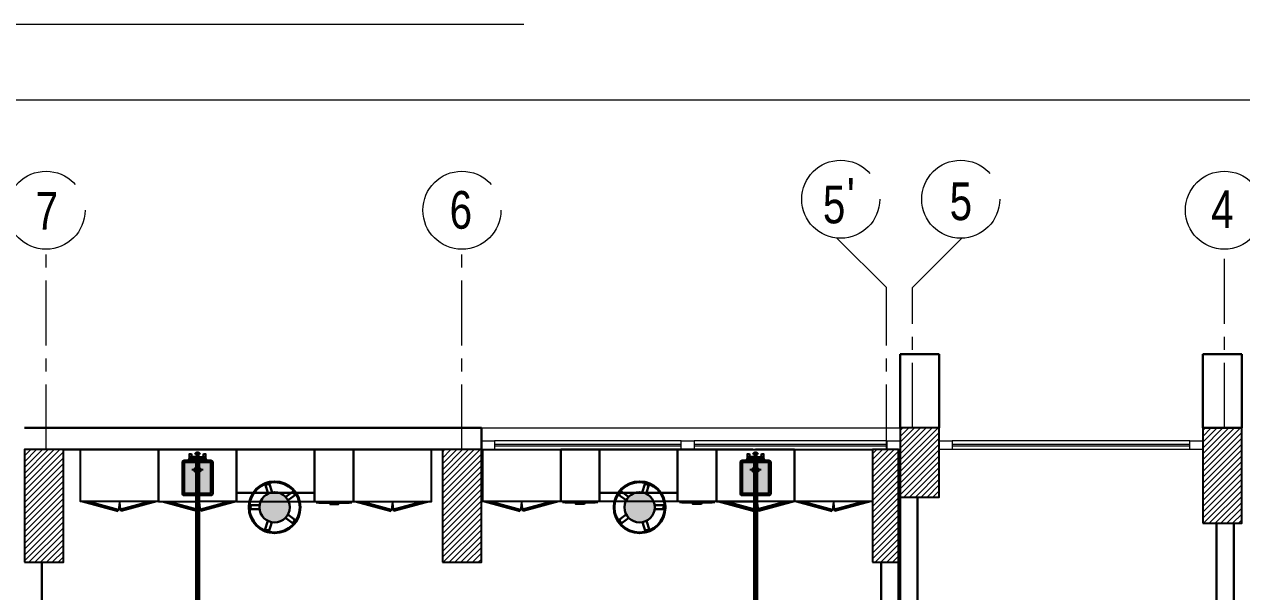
# Model space of a CAD drawing. Extents: x 800 to 995, y 398 to 804.
# Drawn here: x 887.95 to 902, y 762.69 to 769.24 of the extents above; entities that cross this region are included whole.
import ezdxf

# ---------------------------------------------------------------- set-up
doc = ezdxf.new("R2010")
doc.units = 0
doc.header["$MEASUREMENT"] = 0
for name, pattern in [('ACAD_ISO02W100', [15, 12, -3]), ('CENTERX2', [4, 2.5, -0.5, 0.5, -0.5]), ('DASHED', [19.05, 12.7, -6.35])]:
    doc.linetypes.add(name, pattern=pattern)
doc.layers.get('0').update_dxf_attribs({"color": 252, "linetype": 'CONTINUOUS', "lineweight": 30})
doc.layers.add('-FUR', color=252, linetype='CONTINUOUS')
doc.layers.add('SAN', color=2, linetype='CONTINUOUS')
for name, color, linetype, lineweight in [('axis', 1, 'CENTERX2', 5), ('Column', 6, 'CONTINUOUS', 25), ('elev', 90, 'CONTINUOUS', 9), ('Elevation', 150, 'CONTINUOUS', 18), ('hatch', 252, 'CONTINUOUS', 9), ('P-C-WATER', 5, 'CONTINUOUS', 70), ('txt in circle', 11, 'CONTINUOUS', 13), ('UG-BORDER', 20, 'CONTINUOUS', 80), ('UG-Khartosha', 11, 'CONTINUOUS', 20), ('Wall', 252, 'CONTINUOUS', 30), ('WINDOW', 252, 'CONTINUOUS', 5)]:
    doc.layers.add(name, color=color, linetype=linetype, lineweight=lineweight)
doc.styles.add('SOSA2', font='SOSA.shx', dxfattribs={"width": 0.8})
pattern_1 = [(45, (1093.753867, 427.209505), (-0.0336759605, 0.0336759605), [])]

# ---------------------------------------------------------------- blocks, each defined once
blk = doc.blocks.new('YY5Y5')
at = {"layer": 'SAN', "color": 1}
for p, q in [((434.2, 537.6), (433.7, 538)), ((434.2, 536.1), (433.7, 535.7)), ((433.8, 542), (433.8, 538.6)), ((435.7, 542.4), (434.2, 542.4)), ((435.6, 537.6), (436, 538)), ((435.6, 536.1), (436, 535.7)), ((435.7, 540.6), (435.7, 542.4)), ((446.2, 539.6), (436.7, 539.6)), ((436.7, 537.6), (438.2, 537.6)), ((440.5, 535.4), (440.5, 528.7)), ((442.4, 528.7), (442.4, 535.4)), ((443, 539.6), (446.2, 539.6)), ((444.7, 537.6), (446.2, 537.6)), ((447.3, 537.6), (446.9, 538)), ((447.3, 536.1), (446.9, 535.7)), ((447.2, 542.4), (447.2, 540.6)), ((448.7, 542.4), (447.2, 542.4)), ((448.7, 537.6), (449.2, 538)), ((448.7, 536.1), (449.2, 535.7)), ((449.1, 538.6), (449.1, 542)), ((440.9, 528.4), (442, 528.4))]:
    blk.add_line(p, q, dxfattribs=at)
at = {"layer": 'SAN', "color": 1, "linetype": 'Continuous'}
blk.add_line((439.2, 539.6), (439.9, 539.6), dxfattribs=at)
at = {"layer": 'SAN', "color": 2, "linetype": 'DASHED'}
for points in [[(436.1, 527), (446.8, 527)], [(441.4, 532.4), (441.4, 521.6)]]:
    blk.add_lwpolyline(points, dxfattribs=at)
at = {"layer": 'SAN', "color": 1}
for centre, radius in [((434.9, 536.9), 2), ((434.9, 536.9), 1), ((434.9, 536.9), 0.8), ((448, 536.9), 2), ((448, 536.9), 1), ((448, 536.9), 0.8)]:
    blk.add_circle(centre, radius, dxfattribs=at)
for centre, radius, start, end in [((434.2, 542), 0.375, 90, 180), ((436.7, 540.6), 1, 180, 270), ((438.2, 535.4), 2.25, 0, 90), ((444.7, 535.4), 2.25, 90, 180), ((446.2, 540.6), 1, 270, 0), ((448.7, 542), 0.375, 0, 90), ((441.4, 527), 2.86, 109.4319, 70.5681), ((441.4, 527), 2.08, 117.2765, 62.7235), ((440.9, 528.7), 0.375, 180, 270), ((442, 528.7), 0.375, 270, 360)]:
    blk.add_arc(centre, radius, start, end, dxfattribs=at)
blk = doc.blocks.new('fd')
at = {"layer": '-FUR'}
h = blk.add_hatch(color=254, dxfattribs=at)
h.paths.add_polyline_path([(1322.664, 576.699), (1322.354, 576.699), (1322.354, 577.059), (1322.664, 577.059)], flags=16)
edge = h.paths.add_edge_path()
edge.add_line((1322.664, 576.679), (1322.354, 576.679))
edge.add_arc((1322.354, 576.699), 0.02, 180, 270, ccw=False)
edge.add_line((1322.334, 576.699), (1322.334, 577.059))
edge.add_arc((1322.354, 577.059), 0.02, 90, 180, ccw=False)
edge.add_line((1322.354, 577.079), (1322.664, 577.079))
edge.add_arc((1322.664, 577.059), 0.02, 0, 90, ccw=False)
edge.add_line((1322.684, 577.059), (1322.684, 576.699))
edge.add_arc((1322.664, 576.699), 0.02, -90, 0, ccw=False)
blk.add_hatch(color=253, dxfattribs=at).paths.add_polyline_path([(1322.664, 577.059), (1322.664, 576.699), (1322.354, 576.699), (1322.354, 577.059)])
h = blk.add_hatch(color=251, dxfattribs=at)
h.paths.add_polyline_path([(1322.634, 577.029), (1322.664, 577.059), (1322.664, 576.699), (1322.634, 576.729)])
h.paths.add_polyline_path([(1322.634, 576.729), (1322.664, 576.699), (1322.354, 576.699), (1322.384, 576.729)])
h = blk.add_hatch(color=252, dxfattribs=at)
h.paths.add_polyline_path([(1322.384, 577.029), (1322.354, 577.059), (1322.664, 577.059), (1322.634, 577.029)])
h.paths.add_polyline_path([(1322.384, 576.729), (1322.354, 576.699), (1322.354, 577.059), (1322.384, 577.029)])
for p, q in [((1322.478, 577.206), (1322.06, 577.206)), ((1322.478, 577.206), (1322.96, 577.206)), ((1322.06, 576.606), (1322.51, 576.606)), ((1322.96, 576.606), (1322.51, 576.606))]:
    blk.add_line(p, q, dxfattribs=at)
at = {"layer": '-FUR', "linetype": 'ACAD_ISO02W100'}
for p, q in [((1322.06, 577.206), (1322.51, 577.206)), ((1322.96, 577.206), (1322.51, 577.206)), ((1322.1, 576.606), (1322.513, 576.495)), ((1322.177, 576.606), (1322.518, 576.514)), ((1322.518, 576.514), (1322.513, 576.495)), ((1322.882, 576.606), (1322.541, 576.514)), ((1322.541, 576.514), (1322.546, 576.495)), ((1322.96, 576.606), (1322.546, 576.495))]:
    blk.add_line(p, q, dxfattribs=at)
for centre, start, end in [((1324.045, 576.373), 171.2611, 174.7069), ((1321.014, 576.373), 5.2931, 8.7389)]:
    blk.add_arc(centre, 1.533, start, end, dxfattribs=at)
for p, q in [((1322.06, 577.206), (1322.06, 576.606)), ((1322.96, 577.206), (1322.96, 576.606))]:
    blk.add_line(p, q)
blk.add_lwpolyline([(1322.664, 576.679), (1322.354, 576.679, -0.414214), (1322.334, 576.699), (1322.334, 577.059, -0.414214), (1322.354, 577.079), (1322.664, 577.079, -0.414214), (1322.684, 577.059), (1322.684, 576.699, -0.414214)], format="xyb", close=True)
blk.add_lwpolyline([(1322.664, 576.679), (1322.354, 576.679, -0.414214), (1322.334, 576.699), (1322.334, 577.059, -0.414214), (1322.354, 577.079), (1322.664, 577.079, -0.414214), (1322.684, 577.059), (1322.684, 576.699, -0.414214)], format="xyb", close=True)
blk.add_lwpolyline([(1322.664, 576.699), (1322.354, 576.699), (1322.354, 577.059), (1322.664, 577.059)], close=True)
at = {"extrusion": (0, 0, -1), "xscale": 0.0121000000000322, "yscale": 0.0121000000000322, "zscale": -0.0121}
blk.add_blockref('YY5Y5', (-1327.85, 570.595), dxfattribs=at)
blk = doc.blocks.new('juy')
blk.add_line((1322.96, 577.206), (1322.96, 576.606))
blk.add_blockref('fd', (0, 0))

msp = doc.modelspace()

# ---------------------------------------------------------------- hatches: boundary and pattern name
h = msp.add_hatch(color=256)
h.set_gradient(color1=(132, 132, 132), name='SPHERICAL')
h.paths.add_polyline_path([(890.835, 763.841, -1), (890.835, 763.491, -1)])
h = msp.add_hatch(color=256)
h.set_gradient(color1=(132, 132, 132), name='SPHERICAL')
h.paths.add_polyline_path([(895.048, 763.841, 1), (895.048, 763.491, 1)])
at = {"layer": 'hatch'}
h = msp.add_hatch(dxfattribs=at)
h.set_pattern_fill('ANSI31', color=252, scale=0.015, style=0)
h.set_pattern_definition([(45, (1090.263853, 426.15943), (-0.0336759605, 0.0336759605), [])])
h.paths.add_polyline_path([(898.057, 763.782), (898.507, 763.782), (898.507, 764.582), (898.057, 764.582)])
h = msp.add_hatch(dxfattribs=at)
h.set_pattern_fill('ANSI31', color=252, scale=0.015, style=0)
h.set_pattern_definition([(45, (1093.753867, 426.15943), (-0.0336759605, 0.0336759605), [])])
h.paths.add_polyline_path([(901.547, 763.482), (901.997, 763.482), (901.997, 764.582), (901.547, 764.582)])
h = msp.add_hatch(dxfattribs=at)
h.set_pattern_fill('ANSI31', color=252, scale=0.015, style=0)
h.set_pattern_definition(pattern_1)
h.paths.add_polyline_path([(887.947, 763.032), (888.397, 763.032), (888.397, 764.332), (887.947, 764.332)])
h = msp.add_hatch(dxfattribs=at)
h.set_pattern_fill('ANSI31', color=252, scale=0.015, style=0)
h.set_pattern_definition(pattern_1)
h.paths.add_polyline_path([(892.772, 763.032), (893.222, 763.032), (893.222, 764.332), (892.772, 764.332)])
h = msp.add_hatch(dxfattribs=at)
h.set_pattern_fill('ANSI31', color=252, scale=0.015, style=0)
h.set_pattern_definition(pattern_1)
h.paths.add_polyline_path([(897.737, 763.032), (898.037, 763.032), (898.037, 764.332), (897.737, 764.332)])

# ---------------------------------------------------------------- linework, layer by layer
at = {"layer": '-FUR', "linetype": 'ACAD_ISO02W100'}
for p, q in [((888.596, 764.332), (889.496, 764.332)), ((891.296, 764.332), (891.746, 764.332)), ((892.646, 764.332), (891.746, 764.332)), ((893.237, 764.332), (894.137, 764.332)), ((894.587, 764.332), (894.137, 764.332)), ((895.937, 764.332), (895.487, 764.332)), ((895.937, 764.332), (896.837, 764.332)), ((896.837, 764.332), (897.737, 764.332)), ((888.616, 763.732), (889.03, 763.621)), ((888.694, 763.732), (889.035, 763.64)), ((889.035, 763.64), (889.03, 763.621)), ((889.399, 763.732), (889.057, 763.64)), ((889.057, 763.64), (889.063, 763.621)), ((889.476, 763.732), (889.063, 763.621)), ((890.396, 763.732), (891.296, 763.732)), ((891.766, 763.732), (892.18, 763.621)), ((891.844, 763.732), (892.185, 763.64)), ((892.185, 763.64), (892.18, 763.621)), ((892.549, 763.732), (892.207, 763.64)), ((892.207, 763.64), (892.213, 763.621)), ((892.626, 763.732), (892.213, 763.621)), ((893.257, 763.732), (893.67, 763.621)), ((893.334, 763.732), (893.675, 763.64)), ((893.675, 763.64), (893.67, 763.621)), ((894.039, 763.732), (893.698, 763.64)), ((893.698, 763.64), (893.703, 763.621)), ((894.117, 763.732), (893.703, 763.621)), ((895.487, 763.732), (894.587, 763.732)), ((895.957, 763.732), (896.37, 763.621)), ((896.034, 763.732), (896.375, 763.64)), ((896.375, 763.64), (896.37, 763.621)), ((896.739, 763.732), (896.398, 763.64)), ((896.398, 763.64), (896.403, 763.621)), ((896.817, 763.732), (896.403, 763.621)), ((896.857, 763.732), (897.27, 763.621)), ((896.934, 763.732), (897.275, 763.64)), ((897.275, 763.64), (897.27, 763.621)), ((897.639, 763.732), (897.298, 763.64)), ((897.298, 763.64), (897.303, 763.621)), ((897.717, 763.732), (897.303, 763.621))]:
    msp.add_line(p, q, dxfattribs=at)
at = {"layer": '-FUR'}
for p, q in [((891.316, 763.722), (891.726, 763.722)), ((891.346, 763.717), (891.696, 763.717)), ((894.567, 763.722), (894.157, 763.722)), ((894.537, 763.717), (894.187, 763.717)), ((895.917, 763.722), (895.507, 763.722)), ((895.887, 763.717), (895.537, 763.717))]:
    msp.add_line(p, q, dxfattribs=at)
for points in [[(888.596, 764.332), (889.496, 764.332), (889.496, 763.732), (888.596, 763.732)], [(891.296, 763.732), (891.746, 763.732), (891.746, 764.332), (891.296, 764.332)], [(892.646, 764.332), (891.746, 764.332), (891.746, 763.732), (892.646, 763.732)], [(893.237, 764.332), (894.137, 764.332), (894.137, 763.732), (893.237, 763.732)], [(894.587, 763.732), (894.137, 763.732), (894.137, 764.332), (894.587, 764.332)], [(895.937, 763.732), (895.487, 763.732), (895.487, 764.332), (895.937, 764.332)], [(895.937, 764.332), (896.837, 764.332), (896.837, 763.732), (895.937, 763.732)], [(896.837, 764.332), (897.737, 764.332), (897.737, 763.732), (896.837, 763.732)]]:
    msp.add_lwpolyline(points, close=True, dxfattribs=at)
at = {"layer": '-FUR', "color": 1}
for points in [[(891.471, 763.702), (891.571, 763.702), (891.571, 763.712), (891.471, 763.712)], [(894.412, 763.702), (894.312, 763.702), (894.312, 763.712), (894.412, 763.712)], [(895.762, 763.702), (895.662, 763.702), (895.662, 763.712), (895.762, 763.712)]]:
    msp.add_lwpolyline(points, close=True, dxfattribs=at)
at = {"layer": '-FUR', "linetype": 'ACAD_ISO02W100'}
for centre, start, end in [((890.562, 763.499), 171.2611, 174.7069), ((887.531, 763.499), 5.2931, 8.7389), ((893.712, 763.499), 171.2611, 174.7069), ((890.681, 763.499), 5.2931, 8.7389), ((895.202, 763.499), 171.2611, 174.7069), ((892.171, 763.499), 5.2931, 8.7389), ((897.902, 763.499), 171.2611, 174.7069), ((894.871, 763.499), 5.2931, 8.7389), ((898.802, 763.499), 171.2611, 174.7069), ((895.771, 763.499), 5.2931, 8.7389)]:
    msp.add_arc(centre, 1.533, start, end, dxfattribs=at)
for p, q in [((890.396, 763.732), (890.396, 764.332)), ((890.396, 764.332), (891.296, 764.332)), ((891.296, 764.332), (891.296, 763.732)), ((895.487, 764.332), (894.587, 764.332)), ((894.587, 764.332), (894.587, 763.732)), ((895.487, 763.732), (895.487, 764.332)), ((890.761, 763.824), (890.725, 763.934)), ((890.731, 763.946), (890.757, 763.955)), ((890.806, 763.838), (890.772, 763.946)), ((895.077, 763.838), (895.111, 763.946)), ((895.122, 763.824), (895.158, 763.934)), ((895.152, 763.946), (895.126, 763.955)), ((891.296, 763.832), (890.396, 763.832)), ((890.963, 763.785), (891.056, 763.854)), ((890.99, 763.747), (891.082, 763.813)), ((891.07, 763.851), (891.086, 763.829)), ((891.296, 763.732), (891.296, 763.832)), ((894.587, 763.732), (894.587, 763.832)), ((894.587, 763.832), (895.487, 763.832)), ((894.813, 763.851), (894.797, 763.829)), ((894.893, 763.747), (894.801, 763.813)), ((894.92, 763.785), (894.827, 763.854)), ((890.536, 763.653), (890.536, 763.681)), ((890.662, 763.644), (890.546, 763.643)), ((890.662, 763.691), (890.549, 763.692)), ((895.221, 763.691), (895.334, 763.692)), ((895.221, 763.644), (895.337, 763.643)), ((895.347, 763.653), (895.347, 763.681)), ((890.757, 763.509), (890.722, 763.401)), ((890.802, 763.494), (890.767, 763.384)), ((890.96, 763.543), (891.052, 763.476)), ((890.988, 763.581), (891.082, 763.514)), ((891.084, 763.5), (891.068, 763.478)), ((894.799, 763.5), (894.815, 763.478)), ((894.894, 763.581), (894.801, 763.514)), ((894.923, 763.543), (894.831, 763.476)), ((895.081, 763.494), (895.116, 763.384)), ((895.126, 763.509), (895.161, 763.401)), ((890.754, 763.377), (890.728, 763.386)), ((895.129, 763.377), (895.155, 763.386))]:
    msp.add_line(p, q)
for centre, radius in [((890.835, 763.666), 0.299), ((890.835, 763.666), 0.29), ((895.048, 763.666), 0.299), ((895.048, 763.666), 0.29), ((890.835, 763.666), 0.175), ((895.048, 763.666), 0.175)]:
    msp.add_circle(centre, radius)
for centre, radius, start, end in [((890.734, 763.937), 0.01, 107.7911, 197.7911), ((890.76, 763.908), 0.025, 40.9349, 209.1752), ((890.759, 763.942), 0.0131, 19.654, 97.7204), ((895.123, 763.908), 0.025, 330.8248, 139.0651), ((895.124, 763.942), 0.0131, 82.2796, 160.346), ((895.149, 763.937), 0.01, 342.2089, 72.2089), ((891.042, 763.812), 0.025, 328.9349, 137.1752), ((891.062, 763.845), 0.01, 35.7911, 125.7911), ((891.074, 763.823), 0.0131, 307.654, 25.7204), ((894.809, 763.823), 0.0131, 154.2796, 232.346), ((894.821, 763.845), 0.01, 54.2089, 144.2089), ((894.841, 763.812), 0.025, 42.8248, 211.0651), ((890.549, 763.679), 0.0131, 91.654, 169.7204), ((890.546, 763.653), 0.01, 179.7911, 269.7911), ((890.582, 763.669), 0.025, 112.9349, 281.1752), ((895.301, 763.669), 0.025, 258.8248, 67.0651), ((895.334, 763.679), 0.0131, 10.2796, 88.346), ((895.337, 763.653), 0.01, 270.2089, 0.2089), ((891.039, 763.514), 0.025, 256.9349, 65.1752), ((891.076, 763.506), 0.01, 323.7911, 53.7911), ((894.807, 763.506), 0.01, 126.2089, 216.2089), ((894.844, 763.514), 0.025, 114.8248, 283.0651), ((890.734, 763.398), 0.0131, 163.654, 241.7204), ((890.754, 763.425), 0.025, 184.9349, 353.1752), ((890.758, 763.387), 0.01, 251.7911, 341.7911), ((891.059, 763.487), 0.0131, 235.654, 313.7204), ((894.824, 763.487), 0.0131, 226.2796, 304.346), ((895.129, 763.425), 0.025, 186.8248, 355.0651), ((895.125, 763.387), 0.01, 198.2089, 288.2089), ((895.148, 763.398), 0.0131, 298.2796, 16.346)]:
    msp.add_arc(centre, radius, start, end)
at = {"layer": 'axis', "color": 0, "ltscale": 2}
for p, q in [((897.897, 766.204), (897.326, 766.772)), ((898.197, 766.204), (898.767, 766.772))]:
    msp.add_line(p, q, dxfattribs=at)
at = {"layer": 'axis', "color": 0, "ltscale": 0.3}
for p, q in [((888.197, 764.332), (888.197, 766.645)), ((892.997, 764.332), (892.997, 766.645)), ((901.797, 764.582), (901.797, 766.645)), ((897.897, 764.332), (897.897, 766.204)), ((898.197, 764.582), (898.197, 766.204))]:
    msp.add_line(p, q, dxfattribs=at)
at = {"layer": 'axis', "color": 0}
for centre in [(897.369, 767.222), (898.754, 767.222), (888.197, 767.095), (892.997, 767.095), (901.797, 767.095)]:
    msp.add_circle(centre, 0.45, dxfattribs=at)
at = {"layer": 'Column', "color": 252}
for points in [[(898.057, 763.782), (898.507, 763.782), (898.507, 764.582), (898.057, 764.582)], [(901.547, 763.482), (901.997, 763.482), (901.997, 764.582), (901.547, 764.582)], [(887.947, 763.032), (888.397, 763.032), (888.397, 764.332), (887.947, 764.332)], [(892.772, 763.032), (893.222, 763.032), (893.222, 764.332), (892.772, 764.332)], [(897.737, 763.032), (898.037, 763.032), (898.037, 764.332), (897.737, 764.332)], [(897.737, 763.032), (898.037, 763.032), (898.037, 764.332), (897.737, 764.332)]]:
    msp.add_lwpolyline(points, close=True, dxfattribs=at)
at = {"layer": 'elev', "color": 252, "linetype": 'Continuous'}
for p, q in [((893.222, 764.432), (893.372, 764.432)), ((893.222, 764.332), (893.222, 764.432)), ((893.372, 764.332), (893.222, 764.332)), ((893.372, 764.432), (893.372, 764.332)), ((895.527, 764.432), (895.677, 764.432)), ((895.527, 764.332), (895.527, 764.432)), ((895.677, 764.332), (895.527, 764.332)), ((895.677, 764.432), (895.677, 764.332)), ((897.907, 764.432), (898.057, 764.432)), ((897.907, 764.332), (897.907, 764.432)), ((898.057, 764.332), (897.907, 764.332)), ((898.057, 764.432), (898.057, 764.332)), ((898.507, 764.432), (898.657, 764.432)), ((898.507, 764.332), (898.507, 764.432)), ((898.657, 764.332), (898.507, 764.332)), ((898.657, 764.432), (898.657, 764.332)), ((901.397, 764.432), (901.547, 764.432)), ((901.397, 764.332), (901.397, 764.432)), ((901.547, 764.332), (901.397, 764.332)), ((901.547, 764.432), (901.547, 764.332))]:
    msp.add_line(p, q, dxfattribs=at)
at = {"layer": 'Elevation', "color": 252}
msp.add_line((893.222, 764.582), (898.057, 764.582), dxfattribs=at)
at = {"layer": 'P-C-WATER', "linetype": 'Continuous'}
for p, q in [((889.945, 764.257, -0.1), (889.945, 760.362, -0.1)), ((896.386, 764.257, -0.1), (896.386, 760.362, -0.1))]:
    msp.add_line(p, q, dxfattribs=at)
at = {"layer": 'P-C-WATER', "linetype": 'ByBlock'}
for centre, start, end in [((889.945, 764.269), 0, 180), ((889.945, 764.269), 180, 0), ((896.386, 764.269), 0, 180), ((896.386, 764.269), 180, 0)]:
    msp.add_arc(centre, 0.0125, start, end, dxfattribs=at)
at = {"layer": 'UG-BORDER', "color": 14, "lineweight": 20}
msp.add_line((926.629, 768.364), (848.293, 768.364), dxfattribs=at)
at = {"layer": 'UG-Khartosha'}
msp.add_line((878.66, 769.241), (893.712, 769.241), dxfattribs=at)
at = {"layer": 'Wall', "color": 252, "linetype": 'Continuous'}
for p, q in [((898.507, 765.432), (898.057, 765.432)), ((898.057, 765.432), (898.057, 764.582)), ((898.507, 764.582), (898.507, 765.432)), ((901.997, 765.432), (901.547, 765.432)), ((901.547, 765.432), (901.547, 764.582)), ((901.997, 764.582), (901.997, 765.432)), ((887.947, 764.582), (893.222, 764.582)), ((893.222, 764.582), (893.222, 764.332)), ((901.547, 764.582), (901.997, 764.582)), ((888.397, 764.332), (892.772, 764.332)), ((898.057, 764.132), (898.057, 761.582)), ((898.257, 763.782), (898.257, 761.382)), ((901.707, 760.282), (901.707, 763.482)), ((901.907, 758.332), (901.907, 763.482)), ((888.147, 756.132), (888.147, 763.032)), ((897.837, 763.032), (897.837, 761.382)), ((898.037, 761.582), (898.037, 763.032))]:
    msp.add_line(p, q, dxfattribs=at)
at = {"layer": 'WINDOW', "color": 252, "linetype": 'Continuous'}
for p, q in [((895.527, 764.432), (893.372, 764.432)), ((895.527, 764.392), (893.372, 764.392)), ((895.527, 764.372), (893.372, 764.372)), ((895.527, 764.332), (893.372, 764.332)), ((895.527, 764.332), (895.422, 764.332)), ((897.897, 764.432), (895.677, 764.432)), ((897.897, 764.392), (895.677, 764.392)), ((897.897, 764.372), (895.677, 764.372)), ((897.897, 764.332), (895.677, 764.332)), ((898.057, 764.332), (897.547, 764.332)), ((901.397, 764.432), (898.657, 764.432)), ((901.397, 764.392), (898.657, 764.392)), ((901.397, 764.372), (898.657, 764.372)), ((901.397, 764.332), (898.657, 764.332))]:
    msp.add_line(p, q, dxfattribs=at)

# ---------------------------------------------------------------- block references
for p in [(-432.563, 187.126), (-426.123, 187.126)]:
    msp.add_blockref('juy', p)

# ---------------------------------------------------------------- texts
at = {"layer": 'txt in circle', "color": 0, "ltscale": 0.01, "attachment_point": 5, "style": 'SOSA2'}
for s, insert, char_height in [("{\\fArial|b0|i0|c0|p34;'}", (897.486, 767.248), 0.43546), ('7', (888.206, 767.087), 0.435), ('6', (892.985, 767.096), 0.435), ('5', (897.293, 767.158), 0.435), ('5', (898.756, 767.195), 0.435), ('4', (901.775, 767.106), 0.435)]:
    msp.add_mtext(s, dxfattribs=dict(at, insert=insert, char_height=char_height))

doc.saveas('drawing.dxf')
